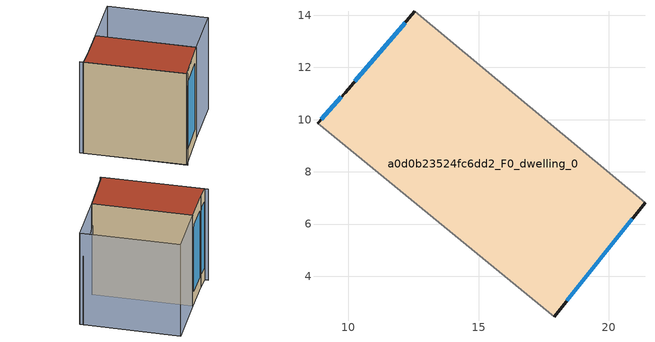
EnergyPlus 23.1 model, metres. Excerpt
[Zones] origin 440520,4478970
a0d0b23524fc6dd2_F0_dwelling_0
 floor ground (EU_floor_Construction): 21.38,6.82 17.89,2.45 8.83,9.86 9.89,11.04 12.56,14.16 z0
 wall outside (EU_wall_Construction): 12.56,14.16 9.89,11.04 8.83,9.86 / 17.89,2.45 21.38,6.82 z0:12
 wall adiabatic (EU_wall_Construction): 21.38,6.82 12.56,14.16 / 8.83,9.86 17.89,2.45 z0:12
 window (EU_Window_Construction): 12.19,13.72 10.26,11.47 / 18.38,3.05 20.9,6.21 / 9.74,10.87 8.98,10.02 z1.67:10.33
 roof outside (EU_roof_Construction): 17.89,2.45 21.38,6.82 12.56,14.16 9.89,11.04 8.83,9.86 z12
shading: 18.83,3.62 25.14,11.93 z0:9; 8.5,10.12 18.01,2.35 / 21.38,6.81 12.56,14.16 / 12.56,14.16 16.59,18.99 / 16.59,18.99 25.4,11.65 / 25.4,11.65 21.38,6.81 z0:12
[Building]
EU S2 Campaign: North Axis=0; Terrain=City; Solar Distribution=FullExterior
[Site:Location]
Madrid: Latitude=40.5; Longitude=-3.5; Time Zone=1; Elevation=609
[SizingPeriod:WeatherFileDays]
AnnualSizingPeriod: Begin Month=1; Begin Day of Month=1; End Month=12; End Day of Month=31; Day of Week for Start Day=Monday; Use Weather File Daylight Saving Period=No; Use Weather File Rain and Snow Indicators=No
[MATERIAL]
EU_InternalMass_Material: Roughness=MediumRough; Thickness=0.1; Conductivity=1; Density=1800; Specific Heat=900; Thermal Absorptance=0.9; Solar Absorptance=0.7; Visible Absorptance=0.7
[MATERIAL:NOMASS] Roughness=MediumRough; Thermal Absorptance=0.9; Solar Absorptance=0.7; Visible Absorptance=0.7
Name | Thermal Resistance
EU_wall_NoMass | 1.60022
EU_roof_NoMass | 1.57597
EU_floor_NoMass | 0.470652
[WINDOWMATERIAL:SIMPLEGLAZINGSYSTEM]
EU_Window_SimpleGlazing: UFactor=3.28802; Solar Heat Gain Coefficient=0.85; Visible Transmittance=0.85
[CONSTRUCTION]
EU_wall_Construction: EU_wall_NoMass
EU_roof_Construction: EU_roof_NoMass
EU_floor_Construction: EU_floor_NoMass
EU_InternalMass_Construction: EU_InternalMass_Material
EU_Window_Construction: EU_Window_SimpleGlazing
[ZONE]
a0d0b23524fc6dd2_F0_dwelling_0: Type=1; Multiplier=1; Ceiling Height=autocalculate; Volume=783.527; Floor Area=autocalculate; Part of Total Floor Area=Yes
[INTERNALMASS]
a0d0b23524fc6dd2_F0_dwelling_0_EU_InternalMass: Construction=EU_InternalMass_Construction; Zone or ZoneList=a0d0b23524fc6dd2_F0_dwelling_0; Surface Area=65.294
[OTHEREQUIPMENT]
EU_Step8_InternalGain_a0d0b23524fc6dd2_F0_dwelling_0_f000: Fuel Type=Electricity; Zone or ZoneList or Space or SpaceList=a0d0b23524fc6dd2_F0_dwelling_0; Schedule=EU_Step8_GainSchedule_a0d0b23524fc6dd2_F0_dwelling_0_f000; Design Level Calculation Method=Watts/Area; Power per Zone Floor Area=1; Fraction Latent=0; Fraction Radiant=0; Fraction Lost=0; Carbon Dioxide Generation Rate=0; EndUse Subcategory=EU_Step8_InternalGains
[ZONEVENTILATION:DESIGNFLOWRATE]
EU_ConstantAir_a0d0b23524fc6dd2_F0_dwelling_0: Zone or ZoneList or Space or SpaceList=a0d0b23524fc6dd2_F0_dwelling_0; Schedule=EU_AlwaysOn; Design Flow Rate Calculation Method=AirChanges/Hour; Air Changes per Hour=0.480704; Ventilation Type=Natural; Fan Pressure Rise=0; Fan Total Efficiency=1; Constant Term Coefficient=1; Temperature Term Coefficient=0; Velocity Term Coefficient=0; Velocity Squared Term Coefficient=0; Minimum Indoor Temperature=-100; Maximum Indoor Temperature=100; Delta Temperature=-100; Minimum Outdoor Temperature=-100; Maximum Outdoor Temperature=100; Maximum Wind Speed=40
[HVACTEMPLATE:THERMOSTAT]
EU_HeatOnly_a0d0b23524fc6dd2_F0_dwelling_0: Constant Heating Setpoint=20; Constant Cooling Setpoint=50
[HVACTEMPLATE:ZONE:IDEALLOADSAIRSYSTEM]
a0d0b23524fc6dd2_F0_dwelling_0: Template Thermostat=EU_HeatOnly_a0d0b23524fc6dd2_F0_dwelling_0; System Availability Schedule=EU_AlwaysOn; Maximum Heating Supply Air Temperature=50; Minimum Cooling Supply Air Temperature=13; Maximum Heating Supply Air Humidity Ratio=0.0156; Minimum Cooling Supply Air Humidity Ratio=0.0077; Heating Limit=NoLimit; Cooling Limit=NoLimit; Heating Availability Schedule=EU_AlwaysOn; Cooling Availability Schedule=EU_CoolingOff; Dehumidification Control Type=ConstantSensibleHeatRatio; Cooling Sensible Heat Ratio=0.7; Dehumidification Setpoint=60; Humidification Control Type=None; Humidification Setpoint=30; Outdoor Air Method=None; Outdoor Air Flow Rate per Person=0.00944; Outdoor Air Flow Rate per Zone Floor Area=0; Outdoor Air Flow Rate per Zone=0; Demand Controlled Ventilation Type=None; Outdoor Air Economizer Type=NoEconomizer; Heat Recovery Type=None; Sensible Heat Recovery Effectiveness=0.7; Latent Heat Recovery Effectiveness=0.65
[SIZING:ZONE]
a0d0b23524fc6dd2_F0_dwelling_0: Zone Cooling Design Supply Air Temperature Input Method=SupplyAirTemperature; Zone Cooling Design Supply Air Temperature=13; Zone Heating Design Supply Air Temperature Input Method=SupplyAirTemperature; Zone Heating Design Supply Air Temperature=50; Zone Cooling Design Supply Air Humidity Ratio=0.008; Zone Heating Design Supply Air Humidity Ratio=0.008; Cooling Design Air Flow Method=DesignDay; Cooling Design Air Flow Rate=0; Cooling Minimum Air Flow per Zone Floor Area=0.000762; Cooling Minimum Air Flow=0; Cooling Minimum Air Flow Fraction=0.2; Heating Design Air Flow Method=DesignDay; Heating Design Air Flow Rate=0; Heating Maximum Air Flow per Zone Floor Area=0.002032; Heating Maximum Air Flow=0.141576; Heating Maximum Air Flow Fraction=0.3; Account for Dedicated Outdoor Air System=No; Dedicated Outdoor Air System Control Strategy=NeutralSupplyAir; Dedicated Outdoor Air Low Setpoint Temperature for Design=autosize; Dedicated Outdoor Air High Setpoint Temperature for Design=autosize; Zone Load Sizing Method=Sensible Load Only No Latent Load; Zone Latent Cooling Design Supply Air Humidity Ratio Input Method=HumidityRatioDifference; Zone Cooling Design Supply Air Humidity Ratio Difference=0.005; Zone Latent Heating Design Supply Air Humidity Ratio Input Method=HumidityRatioDifference; Zone Humidification Design Supply Air Humidity Ratio Difference=0.005
[SCHEDULE:CONSTANT]
Name | Hourly Value
EU_AlwaysOn | 1
EU_CoolingOff | 0
[SCHEDULE:FILE]
EU_Step8_GainSchedule_a0d0b23524fc6dd2_F0_dwelling_0_f000: File=../../schedules/a0d0b23524fc6dd2/a0d0b23524fc6dd2_F0_dwelling_0_f000_gain.csv; Column Number=1; Rows to Skip at Top=0; Number of Hours of Data=8760; Column Separator=Comma; Interpolate to Timestep=No; Minutes per Item=60; Adjust Schedule for Daylight Savings=Yes
